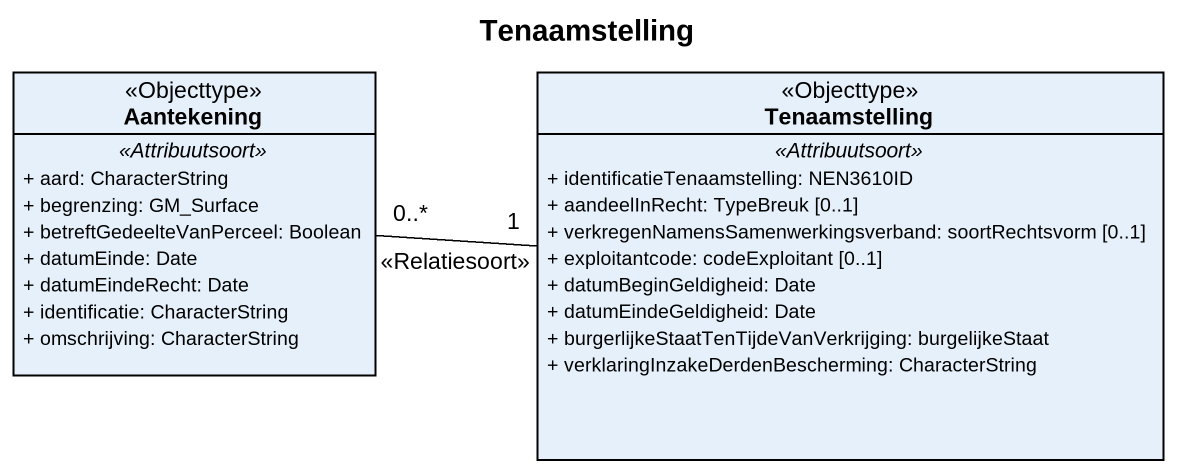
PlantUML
@startuml
title Tenaamstelling
hide circle
hide empty members
skinparam classAttributeIconSize 0
class Aantekening <<Objecttype>> {
  .. <<Attribuutsoort>> ..
  + aard: CharacterString
  + begrenzing: GM_Surface
  + betreftGedeelteVanPerceel: Boolean
  + datumEinde: Date
  + datumEindeRecht: Date
  + identificatie: CharacterString
  + omschrijving: CharacterString
}
class Tenaamstelling <<Objecttype>> {
  .. <<Attribuutsoort>> ..
  + identificatieTenaamstelling: NEN3610ID
  + aandeelInRecht: TypeBreuk [0..1]
  + verkregenNamensSamenwerkingsverband: soortRechtsvorm [0..1]
  + exploitantcode: codeExploitant [0..1]
  + datumBeginGeldigheid: Date
  + datumEindeGeldigheid: Date
  + burgerlijkeStaatTenTijdeVanVerkrijging: burgelijkeStaat
  + verklaringInzakeDerdenBescherming: CharacterString
}
Tenaamstelling "1" -left- "0..*" Aantekening : <<Relatiesoort>>
@enduml
